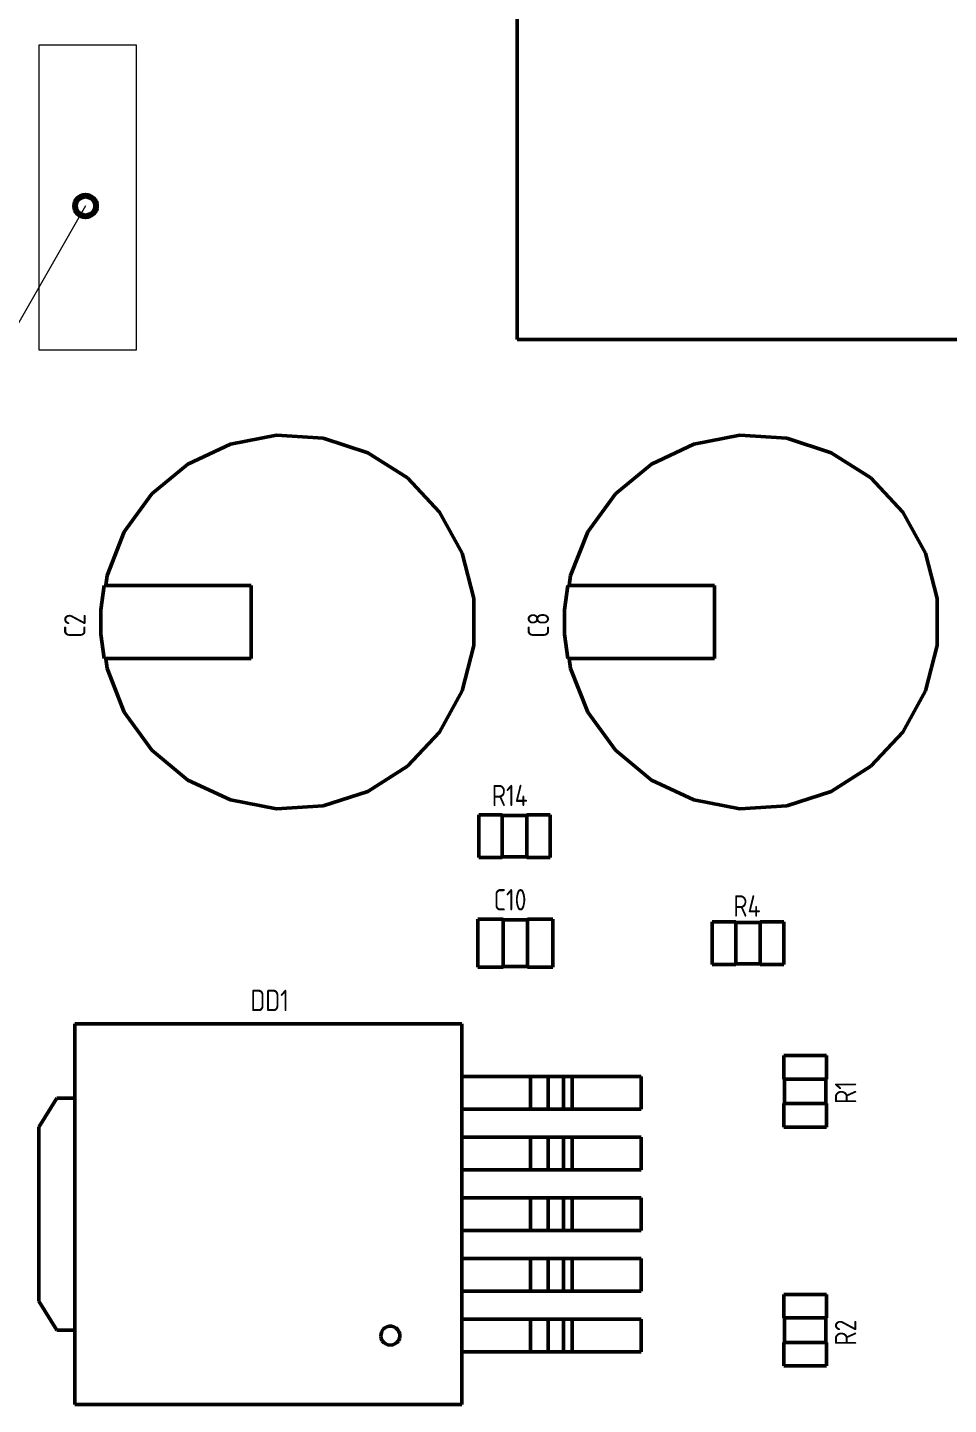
# Model space of a CAD drawing. Extents: x 260 to 1101, y 70 to 664.
# Drawn here: x 349.9 to 401.5, y 383.1 to 460.3 of the extents above; entities that cross this region are included whole.
import ezdxf

# ---------------------------------------------------------------- set-up
doc = ezdxf.new("R2010")
doc.units = 0
doc.header["$MEASUREMENT"] = 0
doc.layers.get('0').update_dxf_attribs({"linetype": 'CONTINUOUS', "lineweight": 15})
doc.layers.add('Основная', color=7, linetype='CONTINUOUS', lineweight=50)
doc.layers.add('тонкая', color=7, linetype='CONTINUOUS', lineweight=20)
doc.styles.add('GOST type A0', font='', dxfattribs={"oblique": 15, "height": 3.5})
doc.styles.get('GOST type A0').set_extended_font_data('GOST type A')

msp = doc.modelspace()

# ---------------------------------------------------------------- linework, layer by layer
msp.add_lwpolyline([(355.979, 459.317), (355.979, 442.206), (350.536, 442.206), (350.536, 459.317)], close=True)
at = {"layer": 'Основная'}
for p, q in [((377.344, 491.117), (377.344, 442.805)), ((377.344, 491.117), (377.344, 442.805)), ((377.344, 491.117), (377.344, 442.805)), ((377.344, 491.117), (377.344, 442.805)), ((377.344, 442.805), (425.656, 442.805)), ((425.656, 442.805), (377.344, 442.805)), ((377.344, 442.805), (425.656, 442.805)), ((425.656, 442.805), (377.344, 442.805)), ((361.258, 436.937), (358.88, 435.819)), ((358.88, 435.819), (361.258, 436.937)), ((361.258, 436.937), (358.88, 435.819)), ((358.88, 435.819), (361.258, 436.937)), ((363.842, 437.431), (361.258, 436.937)), ((361.258, 436.937), (363.842, 437.431)), ((363.842, 437.431), (361.258, 436.937)), ((361.258, 436.937), (363.842, 437.431)), ((366.466, 437.265), (363.842, 437.431)), ((363.842, 437.431), (366.466, 437.265)), ((366.466, 437.265), (363.842, 437.431)), ((363.842, 437.431), (366.466, 437.265)), ((368.966, 436.453), (366.466, 437.265)), ((366.466, 437.265), (368.966, 436.453)), ((368.966, 436.453), (366.466, 437.265)), ((366.466, 437.265), (368.966, 436.453)), ((387.258, 436.937), (384.88, 435.819)), ((384.88, 435.819), (387.258, 436.937)), ((387.258, 436.937), (384.88, 435.819)), ((384.88, 435.819), (387.258, 436.937)), ((389.842, 437.431), (387.258, 436.937)), ((387.258, 436.937), (389.842, 437.431)), ((389.842, 437.431), (387.258, 436.937)), ((387.258, 436.937), (389.842, 437.431)), ((392.466, 437.265), (389.842, 437.431)), ((389.842, 437.431), (392.466, 437.265)), ((392.466, 437.265), (389.842, 437.431)), ((389.842, 437.431), (392.466, 437.265)), ((394.966, 436.453), (392.466, 437.265)), ((392.466, 437.265), (394.966, 436.453)), ((394.966, 436.453), (392.466, 437.265)), ((392.466, 437.265), (394.966, 436.453)), ((371.186, 435.043), (368.966, 436.453)), ((368.966, 436.453), (371.186, 435.043)), ((371.186, 435.043), (368.966, 436.453)), ((368.966, 436.453), (371.186, 435.043)), ((397.186, 435.043), (394.966, 436.453)), ((394.966, 436.453), (397.186, 435.043)), ((397.186, 435.043), (394.966, 436.453)), ((394.966, 436.453), (397.186, 435.043)), ((358.88, 435.819), (356.854, 434.143)), ((356.854, 434.143), (358.88, 435.819)), ((358.88, 435.819), (356.854, 434.143)), ((356.854, 434.143), (358.88, 435.819)), ((384.88, 435.819), (382.854, 434.143)), ((382.854, 434.143), (384.88, 435.819)), ((384.88, 435.819), (382.854, 434.143)), ((382.854, 434.143), (384.88, 435.819)), ((372.986, 433.127), (371.186, 435.043)), ((371.186, 435.043), (372.986, 433.127)), ((372.986, 433.127), (371.186, 435.043)), ((371.186, 435.043), (372.986, 433.127)), ((398.986, 433.127), (397.186, 435.043)), ((397.186, 435.043), (398.986, 433.127)), ((398.986, 433.127), (397.186, 435.043)), ((397.186, 435.043), (398.986, 433.127)), ((356.854, 434.143), (355.308, 432.015)), ((355.308, 432.015), (356.854, 434.143)), ((356.854, 434.143), (355.308, 432.015)), ((355.308, 432.015), (356.854, 434.143)), ((382.854, 434.143), (381.308, 432.015)), ((381.308, 432.015), (382.854, 434.143)), ((382.854, 434.143), (381.308, 432.015)), ((381.308, 432.015), (382.854, 434.143)), ((374.254, 430.823), (372.986, 433.127)), ((372.986, 433.127), (374.254, 430.823)), ((374.254, 430.823), (372.986, 433.127)), ((372.986, 433.127), (374.254, 430.823)), ((400.254, 430.823), (398.986, 433.127)), ((398.986, 433.127), (400.254, 430.823)), ((400.254, 430.823), (398.986, 433.127)), ((398.986, 433.127), (400.254, 430.823)), ((355.308, 432.015), (354.34, 429.569)), ((354.34, 429.569), (355.308, 432.015)), ((355.308, 432.015), (354.34, 429.569)), ((354.34, 429.569), (355.308, 432.015)), ((381.308, 432.015), (380.34, 429.569)), ((380.34, 429.569), (381.308, 432.015)), ((381.308, 432.015), (380.34, 429.569)), ((380.34, 429.569), (381.308, 432.015)), ((374.908, 428.275), (374.254, 430.823)), ((374.254, 430.823), (374.908, 428.275)), ((374.908, 428.275), (374.254, 430.823)), ((374.254, 430.823), (374.908, 428.275)), ((400.908, 428.275), (400.254, 430.823)), ((400.254, 430.823), (400.908, 428.275)), ((400.908, 428.275), (400.254, 430.823)), ((400.254, 430.823), (400.908, 428.275)), ((354.34, 429.569), (354.268, 429.007)), ((354.268, 429.007), (354.34, 429.569)), ((354.34, 429.569), (354.268, 429.007)), ((354.268, 429.007), (354.34, 429.569)), ((380.34, 429.569), (380.268, 429.007)), ((380.268, 429.007), (380.34, 429.569)), ((380.34, 429.569), (380.268, 429.007)), ((380.268, 429.007), (380.34, 429.569)), ((354.18, 429.007), (354.002, 427.647)), ((354.002, 427.647), (354.18, 429.007)), ((354.18, 429.007), (354.002, 427.647)), ((354.002, 427.647), (354.18, 429.007)), ((354.268, 429.007), (354.18, 429.007)), ((354.18, 429.007), (362.422, 429.007)), ((354.268, 429.007), (354.18, 429.007)), ((354.18, 429.007), (362.422, 429.007)), ((362.422, 424.915), (362.422, 429.007)), ((362.422, 424.915), (362.422, 429.007)), ((380.18, 429.007), (380.002, 427.647)), ((380.002, 427.647), (380.18, 429.007)), ((380.18, 429.007), (380.002, 427.647)), ((380.002, 427.647), (380.18, 429.007)), ((380.268, 429.007), (380.18, 429.007)), ((380.18, 429.007), (388.422, 429.007)), ((380.268, 429.007), (380.18, 429.007)), ((380.18, 429.007), (388.422, 429.007)), ((388.422, 424.915), (388.422, 429.007)), ((388.422, 424.915), (388.422, 429.007)), ((354.002, 427.647), (354.002, 426.275)), ((354.002, 427.647), (354.002, 426.275)), ((354.002, 427.647), (354.002, 426.275)), ((354.002, 427.647), (354.002, 426.275)), ((374.908, 425.647), (374.908, 428.275)), ((374.908, 428.275), (374.908, 425.647)), ((374.908, 425.647), (374.908, 428.275)), ((374.908, 428.275), (374.908, 425.647)), ((380.002, 427.647), (380.002, 426.275)), ((380.002, 427.647), (380.002, 426.275)), ((380.002, 427.647), (380.002, 426.275)), ((380.002, 427.647), (380.002, 426.275)), ((400.908, 425.647), (400.908, 428.275)), ((400.908, 428.275), (400.908, 425.647)), ((400.908, 425.647), (400.908, 428.275)), ((400.908, 428.275), (400.908, 425.647)), ((354.002, 426.275), (354.18, 424.915)), ((354.002, 426.275), (354.18, 424.915)), ((354.002, 426.275), (354.18, 424.915)), ((354.002, 426.275), (354.18, 424.915)), ((380.002, 426.275), (380.18, 424.915)), ((380.002, 426.275), (380.18, 424.915)), ((380.002, 426.275), (380.18, 424.915)), ((380.002, 426.275), (380.18, 424.915)), ((374.254, 423.099), (374.908, 425.647)), ((374.254, 423.099), (374.908, 425.647)), ((374.254, 423.099), (374.908, 425.647)), ((374.254, 423.099), (374.908, 425.647)), ((400.254, 423.099), (400.908, 425.647)), ((400.254, 423.099), (400.908, 425.647)), ((400.254, 423.099), (400.908, 425.647)), ((400.254, 423.099), (400.908, 425.647)), ((354.18, 424.915), (354.268, 424.915)), ((354.18, 424.915), (362.422, 424.915)), ((354.18, 424.915), (354.268, 424.915)), ((354.18, 424.915), (362.422, 424.915)), ((354.268, 424.915), (354.34, 424.353)), ((354.268, 424.915), (354.34, 424.353)), ((354.268, 424.915), (354.34, 424.353)), ((354.268, 424.915), (354.34, 424.353)), ((380.18, 424.915), (380.268, 424.915)), ((380.18, 424.915), (388.422, 424.915)), ((380.18, 424.915), (380.268, 424.915)), ((380.18, 424.915), (388.422, 424.915)), ((380.268, 424.915), (380.34, 424.353)), ((380.268, 424.915), (380.34, 424.353)), ((380.268, 424.915), (380.34, 424.353)), ((380.268, 424.915), (380.34, 424.353)), ((354.34, 424.353), (355.308, 421.907)), ((354.34, 424.353), (355.308, 421.907)), ((354.34, 424.353), (355.308, 421.907)), ((354.34, 424.353), (355.308, 421.907)), ((380.34, 424.353), (381.308, 421.907)), ((380.34, 424.353), (381.308, 421.907)), ((380.34, 424.353), (381.308, 421.907)), ((380.34, 424.353), (381.308, 421.907)), ((372.986, 420.795), (374.254, 423.099)), ((372.986, 420.795), (374.254, 423.099)), ((372.986, 420.795), (374.254, 423.099)), ((372.986, 420.795), (374.254, 423.099)), ((398.986, 420.795), (400.254, 423.099)), ((398.986, 420.795), (400.254, 423.099)), ((398.986, 420.795), (400.254, 423.099)), ((398.986, 420.795), (400.254, 423.099)), ((355.308, 421.907), (356.854, 419.781)), ((355.308, 421.907), (356.854, 419.781)), ((355.308, 421.907), (356.854, 419.781)), ((355.308, 421.907), (356.854, 419.781)), ((381.308, 421.907), (382.854, 419.781)), ((381.308, 421.907), (382.854, 419.781)), ((381.308, 421.907), (382.854, 419.781)), ((381.308, 421.907), (382.854, 419.781)), ((371.186, 418.879), (372.986, 420.795)), ((371.186, 418.879), (372.986, 420.795)), ((371.186, 418.879), (372.986, 420.795)), ((371.186, 418.879), (372.986, 420.795)), ((397.186, 418.879), (398.986, 420.795)), ((397.186, 418.879), (398.986, 420.795)), ((397.186, 418.879), (398.986, 420.795)), ((397.186, 418.879), (398.986, 420.795)), ((356.854, 419.781), (358.88, 418.103)), ((356.854, 419.781), (358.88, 418.103)), ((356.854, 419.781), (358.88, 418.103)), ((356.854, 419.781), (358.88, 418.103)), ((382.854, 419.781), (384.88, 418.103)), ((382.854, 419.781), (384.88, 418.103)), ((382.854, 419.781), (384.88, 418.103)), ((382.854, 419.781), (384.88, 418.103)), ((368.966, 417.469), (371.186, 418.879)), ((368.966, 417.469), (371.186, 418.879)), ((368.966, 417.469), (371.186, 418.879)), ((368.966, 417.469), (371.186, 418.879)), ((394.966, 417.469), (397.186, 418.879)), ((394.966, 417.469), (397.186, 418.879)), ((394.966, 417.469), (397.186, 418.879)), ((394.966, 417.469), (397.186, 418.879)), ((358.88, 418.103), (361.258, 416.985)), ((358.88, 418.103), (361.258, 416.985)), ((358.88, 418.103), (361.258, 416.985)), ((358.88, 418.103), (361.258, 416.985)), ((384.88, 418.103), (387.258, 416.985)), ((384.88, 418.103), (387.258, 416.985)), ((384.88, 418.103), (387.258, 416.985)), ((384.88, 418.103), (387.258, 416.985)), ((361.258, 416.985), (363.842, 416.491)), ((361.258, 416.985), (363.842, 416.491)), ((361.258, 416.985), (363.842, 416.491)), ((361.258, 416.985), (363.842, 416.491)), ((366.466, 416.657), (368.966, 417.469)), ((366.466, 416.657), (368.966, 417.469)), ((366.466, 416.657), (368.966, 417.469)), ((366.466, 416.657), (368.966, 417.469)), ((387.258, 416.985), (389.842, 416.491)), ((387.258, 416.985), (389.842, 416.491)), ((387.258, 416.985), (389.842, 416.491)), ((387.258, 416.985), (389.842, 416.491)), ((392.466, 416.657), (394.966, 417.469)), ((392.466, 416.657), (394.966, 417.469)), ((392.466, 416.657), (394.966, 417.469)), ((392.466, 416.657), (394.966, 417.469)), ((363.842, 416.491), (366.466, 416.657)), ((363.842, 416.491), (366.466, 416.657)), ((363.842, 416.491), (366.466, 416.657)), ((363.842, 416.491), (366.466, 416.657)), ((375.19, 416.155), (375.19, 413.767)), ((376.51, 416.155), (375.19, 416.155)), ((375.19, 416.155), (375.19, 413.767)), ((375.19, 416.155), (376.51, 416.155)), ((375.19, 416.155), (375.19, 413.767)), ((376.51, 416.155), (375.19, 416.155)), ((375.19, 416.155), (375.19, 413.767)), ((375.19, 416.155), (376.51, 416.155)), ((376.51, 416.121), (376.51, 416.155)), ((376.51, 416.155), (376.51, 413.767)), ((376.51, 416.121), (376.51, 416.155)), ((376.51, 416.155), (376.51, 413.767)), ((377.882, 416.121), (376.51, 416.121)), ((376.51, 416.121), (377.882, 416.121)), ((377.882, 416.121), (376.51, 416.121)), ((376.51, 416.121), (377.882, 416.121)), ((379.202, 416.155), (377.882, 416.155)), ((377.882, 416.155), (377.882, 416.121)), ((377.882, 416.155), (377.882, 413.767)), ((377.882, 416.155), (379.202, 416.155)), ((379.202, 416.155), (377.882, 416.155)), ((377.882, 416.155), (377.882, 416.121)), ((377.882, 416.155), (377.882, 413.767)), ((377.882, 416.155), (379.202, 416.155)), ((379.202, 413.767), (379.202, 416.155)), ((379.202, 416.155), (379.202, 413.767)), ((379.202, 413.767), (379.202, 416.155)), ((379.202, 416.155), (379.202, 413.767)), ((389.842, 416.491), (392.466, 416.657)), ((389.842, 416.491), (392.466, 416.657)), ((389.842, 416.491), (392.466, 416.657)), ((389.842, 416.491), (392.466, 416.657)), ((375.19, 413.767), (376.51, 413.767)), ((375.19, 413.767), (376.51, 413.767)), ((375.19, 413.767), (376.51, 413.767)), ((375.19, 413.767), (376.51, 413.767)), ((376.51, 413.767), (376.51, 413.801)), ((376.51, 413.801), (377.882, 413.801)), ((376.51, 413.801), (377.882, 413.801)), ((376.51, 413.767), (376.51, 413.801)), ((376.51, 413.801), (377.882, 413.801)), ((376.51, 413.801), (377.882, 413.801)), ((377.882, 413.801), (377.882, 413.767)), ((377.882, 413.801), (377.882, 413.767)), ((377.882, 413.767), (379.202, 413.767)), ((377.882, 413.767), (379.202, 413.767)), ((377.882, 413.767), (379.202, 413.767)), ((377.882, 413.767), (379.202, 413.767)), ((375.139, 410.307), (375.139, 407.615)), ((376.561, 410.307), (375.139, 410.307)), ((375.139, 407.615), (375.139, 410.307)), ((375.139, 410.307), (376.561, 410.307)), ((375.139, 410.307), (375.139, 407.615)), ((376.561, 410.307), (375.139, 410.307)), ((375.139, 407.615), (375.139, 410.307)), ((375.139, 410.307), (376.561, 410.307)), ((376.561, 410.269), (376.561, 410.307)), ((376.561, 407.615), (376.561, 410.307)), ((376.561, 410.269), (376.561, 410.307)), ((376.561, 407.615), (376.561, 410.307)), ((377.933, 410.269), (376.561, 410.269)), ((376.561, 410.269), (377.933, 410.269)), ((377.933, 410.269), (376.561, 410.269)), ((376.561, 410.269), (377.933, 410.269)), ((379.355, 410.307), (377.933, 410.307)), ((377.933, 410.307), (377.933, 410.269)), ((377.933, 407.615), (377.933, 410.307)), ((377.933, 410.307), (379.355, 410.307)), ((379.355, 410.307), (377.933, 410.307)), ((377.933, 410.307), (377.933, 410.269)), ((377.933, 407.615), (377.933, 410.307)), ((377.933, 410.307), (379.355, 410.307)), ((379.355, 407.615), (379.355, 410.307)), ((379.355, 407.615), (379.355, 410.307)), ((379.355, 407.615), (379.355, 410.307)), ((379.355, 407.615), (379.355, 410.307)), ((389.612, 410.155), (388.292, 410.155)), ((388.292, 410.155), (388.292, 407.767)), ((388.292, 407.767), (388.292, 410.155)), ((389.612, 410.155), (388.292, 410.155)), ((389.612, 410.155), (388.292, 410.155)), ((388.292, 410.155), (388.292, 407.767)), ((388.292, 407.767), (388.292, 410.155)), ((389.612, 410.155), (388.292, 410.155)), ((389.612, 410.121), (389.612, 410.155)), ((389.612, 407.767), (389.612, 410.155)), ((389.612, 410.121), (389.612, 410.155)), ((389.612, 407.767), (389.612, 410.155)), ((390.984, 410.121), (389.612, 410.121)), ((390.984, 410.121), (389.612, 410.121)), ((390.984, 410.121), (389.612, 410.121)), ((390.984, 410.121), (389.612, 410.121)), ((392.304, 410.155), (390.984, 410.155)), ((390.984, 410.155), (390.984, 410.121)), ((390.984, 407.767), (390.984, 410.155)), ((392.304, 410.155), (390.984, 410.155)), ((392.304, 410.155), (390.984, 410.155)), ((390.984, 410.155), (390.984, 410.121)), ((390.984, 407.767), (390.984, 410.155)), ((392.304, 410.155), (390.984, 410.155)), ((392.304, 407.767), (392.304, 410.155)), ((392.304, 407.767), (392.304, 410.155)), ((392.304, 407.767), (392.304, 410.155)), ((392.304, 407.767), (392.304, 410.155)), ((375.139, 407.615), (376.561, 407.615)), ((375.139, 407.615), (376.561, 407.615)), ((375.139, 407.615), (376.561, 407.615)), ((375.139, 407.615), (376.561, 407.615)), ((376.561, 407.615), (376.561, 407.653)), ((376.561, 407.653), (377.933, 407.653)), ((376.561, 407.653), (377.933, 407.653)), ((376.561, 407.615), (376.561, 407.653)), ((376.561, 407.653), (377.933, 407.653)), ((376.561, 407.653), (377.933, 407.653)), ((377.933, 407.653), (377.933, 407.615)), ((377.933, 407.653), (377.933, 407.615)), ((377.933, 407.615), (379.355, 407.615)), ((377.933, 407.615), (379.355, 407.615)), ((377.933, 407.615), (379.355, 407.615)), ((377.933, 407.615), (379.355, 407.615)), ((388.292, 407.767), (389.612, 407.767)), ((389.612, 407.767), (388.292, 407.767)), ((388.292, 407.767), (389.612, 407.767)), ((389.612, 407.767), (388.292, 407.767)), ((389.612, 407.767), (389.612, 407.801)), ((389.612, 407.801), (390.984, 407.801)), ((390.984, 407.801), (389.612, 407.801)), ((389.612, 407.767), (389.612, 407.801)), ((389.612, 407.801), (390.984, 407.801)), ((390.984, 407.801), (389.612, 407.801)), ((390.984, 407.801), (390.984, 407.767)), ((390.984, 407.801), (390.984, 407.767)), ((390.984, 407.767), (392.304, 407.767)), ((392.304, 407.767), (390.984, 407.767)), ((390.984, 407.767), (392.304, 407.767)), ((392.304, 407.767), (390.984, 407.767)), ((374.236, 404.436), (352.544, 404.436)), ((352.544, 404.436), (352.544, 400.27)), ((352.544, 383.1), (352.544, 404.436)), ((374.236, 404.436), (352.544, 404.436)), ((374.236, 404.436), (352.544, 404.436)), ((352.544, 404.436), (352.544, 400.27)), ((352.544, 383.1), (352.544, 404.436)), ((374.236, 404.436), (352.544, 404.436)), ((374.236, 401.49), (374.236, 404.436)), ((374.236, 383.1), (374.236, 404.436)), ((374.236, 401.49), (374.236, 404.436)), ((374.236, 383.1), (374.236, 404.436)), ((394.694, 402.663), (392.306, 402.663)), ((392.306, 402.663), (392.306, 401.343)), ((392.306, 401.343), (392.306, 402.663)), ((394.694, 402.663), (392.306, 402.663)), ((394.694, 402.663), (392.306, 402.663)), ((392.306, 402.663), (392.306, 401.343)), ((392.306, 401.343), (392.306, 402.663)), ((394.694, 402.663), (392.306, 402.663)), ((394.694, 401.343), (394.694, 402.663)), ((394.694, 401.343), (394.694, 402.663)), ((394.694, 401.343), (394.694, 402.663)), ((394.694, 401.343), (394.694, 402.663)), ((384.294, 401.49), (374.236, 401.49)), ((378.098, 401.49), (374.236, 401.49)), ((384.294, 401.49), (374.236, 401.49)), ((378.098, 401.49), (374.236, 401.49)), ((378.098, 401.49), (378.362, 401.49)), ((378.098, 399.66), (378.098, 401.49)), ((378.098, 401.49), (378.362, 401.49)), ((378.098, 399.66), (378.098, 401.49)), ((378.362, 401.49), (378.606, 401.49)), ((378.362, 401.49), (378.606, 401.49)), ((378.606, 401.49), (378.816, 401.49)), ((378.606, 401.49), (378.816, 401.49)), ((378.816, 401.49), (378.978, 401.49)), ((378.816, 401.49), (378.978, 401.49)), ((378.978, 401.49), (379.08, 401.49)), ((378.978, 401.49), (379.08, 401.49)), ((379.94, 401.49), (379.08, 401.49)), ((379.08, 399.66), (379.08, 401.49)), ((379.94, 401.49), (379.08, 401.49)), ((379.08, 399.66), (379.08, 401.49)), ((379.94, 401.49), (379.992, 401.49)), ((379.94, 399.66), (379.94, 401.49)), ((379.94, 401.49), (379.992, 401.49)), ((379.94, 399.66), (379.94, 401.49)), ((379.992, 401.49), (380.072, 401.49)), ((379.992, 401.49), (380.072, 401.49)), ((380.072, 401.49), (380.178, 401.49)), ((380.072, 401.49), (380.178, 401.49)), ((380.178, 401.49), (380.3, 401.49)), ((380.178, 401.49), (380.3, 401.49)), ((380.3, 401.49), (380.432, 401.49)), ((380.3, 401.49), (380.432, 401.49)), ((384.294, 401.49), (380.432, 401.49)), ((380.432, 399.66), (380.432, 401.49)), ((384.294, 401.49), (380.432, 401.49)), ((380.432, 399.66), (380.432, 401.49)), ((384.294, 399.66), (384.294, 401.49)), ((384.294, 399.66), (384.294, 401.49)), ((384.294, 399.66), (384.294, 401.49)), ((384.294, 399.66), (384.294, 401.49)), ((392.306, 401.343), (392.34, 401.343)), ((394.694, 401.343), (392.306, 401.343)), ((392.306, 401.343), (392.34, 401.343)), ((394.694, 401.343), (392.306, 401.343)), ((392.34, 401.343), (392.34, 399.971)), ((392.34, 399.971), (392.34, 401.343)), ((392.34, 401.343), (392.34, 399.971)), ((392.34, 399.971), (392.34, 401.343)), ((394.66, 399.971), (394.66, 401.343)), ((394.66, 401.343), (394.694, 401.343)), ((394.66, 399.971), (394.66, 401.343)), ((394.66, 399.971), (394.66, 401.343)), ((394.66, 401.343), (394.694, 401.343)), ((394.66, 399.971), (394.66, 401.343)), ((351.528, 400.27), (350.512, 398.644)), ((350.512, 398.644), (351.528, 400.27)), ((351.528, 400.27), (350.512, 398.644)), ((350.512, 398.644), (351.528, 400.27)), ((352.544, 400.27), (351.528, 400.27)), ((351.528, 400.27), (352.544, 400.27)), ((352.544, 400.27), (351.528, 400.27)), ((351.528, 400.27), (352.544, 400.27)), ((392.34, 399.971), (392.306, 399.971)), ((392.306, 399.971), (392.306, 398.651)), ((392.306, 398.651), (392.306, 399.971)), ((394.694, 399.971), (392.306, 399.971)), ((392.34, 399.971), (392.306, 399.971)), ((392.306, 399.971), (392.306, 398.651)), ((392.306, 398.651), (392.306, 399.971)), ((394.694, 399.971), (392.306, 399.971)), ((394.694, 399.971), (394.66, 399.971)), ((394.694, 399.971), (394.66, 399.971)), ((394.694, 398.651), (394.694, 399.971)), ((394.694, 398.651), (394.694, 399.971)), ((394.694, 398.651), (394.694, 399.971)), ((394.694, 398.651), (394.694, 399.971)), ((374.236, 398.086), (374.236, 399.66)), ((374.236, 399.66), (384.294, 399.66)), ((378.098, 399.66), (374.236, 399.66)), ((374.236, 398.086), (374.236, 399.66)), ((374.236, 399.66), (384.294, 399.66)), ((378.098, 399.66), (374.236, 399.66)), ((378.098, 399.66), (378.362, 399.66)), ((378.098, 399.66), (378.362, 399.66)), ((378.362, 399.66), (378.606, 399.66)), ((378.362, 399.66), (378.606, 399.66)), ((378.606, 399.66), (378.816, 399.66)), ((378.606, 399.66), (378.816, 399.66)), ((378.816, 399.66), (378.978, 399.66)), ((378.816, 399.66), (378.978, 399.66)), ((378.978, 399.66), (379.08, 399.66)), ((378.978, 399.66), (379.08, 399.66)), ((379.94, 399.66), (379.08, 399.66)), ((379.94, 399.66), (379.08, 399.66)), ((379.94, 399.66), (379.992, 399.66)), ((379.94, 399.66), (379.992, 399.66)), ((379.992, 399.66), (380.072, 399.66)), ((379.992, 399.66), (380.072, 399.66)), ((380.072, 399.66), (380.178, 399.66)), ((380.072, 399.66), (380.178, 399.66)), ((380.178, 399.66), (380.3, 399.66)), ((380.178, 399.66), (380.3, 399.66)), ((380.3, 399.66), (380.432, 399.66)), ((380.3, 399.66), (380.432, 399.66)), ((384.294, 399.66), (380.432, 399.66)), ((384.294, 399.66), (380.432, 399.66)), ((350.512, 398.644), (350.512, 388.892)), ((350.512, 388.892), (350.512, 398.644)), ((350.512, 398.644), (350.512, 388.892)), ((350.512, 388.892), (350.512, 398.644)), ((392.306, 398.651), (394.694, 398.651)), ((394.694, 398.651), (392.306, 398.651)), ((392.306, 398.651), (394.694, 398.651)), ((394.694, 398.651), (392.306, 398.651)), ((384.294, 398.086), (374.236, 398.086)), ((378.098, 398.086), (374.236, 398.086)), ((384.294, 398.086), (374.236, 398.086)), ((378.098, 398.086), (374.236, 398.086)), ((378.098, 398.086), (378.362, 398.086)), ((378.098, 396.258), (378.098, 398.086)), ((378.098, 398.086), (378.362, 398.086)), ((378.098, 396.258), (378.098, 398.086)), ((378.362, 398.086), (378.606, 398.086)), ((378.362, 398.086), (378.606, 398.086)), ((378.606, 398.086), (378.816, 398.086)), ((378.606, 398.086), (378.816, 398.086)), ((378.816, 398.086), (378.978, 398.086)), ((378.816, 398.086), (378.978, 398.086)), ((378.978, 398.086), (379.08, 398.086)), ((378.978, 398.086), (379.08, 398.086)), ((379.94, 398.086), (379.08, 398.086)), ((379.08, 396.258), (379.08, 398.086)), ((379.94, 398.086), (379.08, 398.086)), ((379.08, 396.258), (379.08, 398.086)), ((379.94, 398.086), (379.992, 398.086)), ((379.94, 396.258), (379.94, 398.086)), ((379.94, 398.086), (379.992, 398.086)), ((379.94, 396.258), (379.94, 398.086)), ((379.992, 398.086), (380.072, 398.086)), ((379.992, 398.086), (380.072, 398.086)), ((380.072, 398.086), (380.178, 398.086)), ((380.072, 398.086), (380.178, 398.086)), ((380.178, 398.086), (380.3, 398.086)), ((380.178, 398.086), (380.3, 398.086)), ((380.3, 398.086), (380.432, 398.086)), ((380.3, 398.086), (380.432, 398.086)), ((384.294, 398.086), (380.432, 398.086)), ((380.432, 396.258), (380.432, 398.086)), ((384.294, 398.086), (380.432, 398.086)), ((380.432, 396.258), (380.432, 398.086)), ((384.294, 396.258), (384.294, 398.086)), ((384.294, 396.258), (384.294, 398.086)), ((384.294, 396.258), (384.294, 398.086)), ((384.294, 396.258), (384.294, 398.086)), ((374.236, 394.682), (374.236, 396.258)), ((374.236, 396.258), (384.294, 396.258)), ((378.098, 396.258), (374.236, 396.258)), ((374.236, 394.682), (374.236, 396.258)), ((374.236, 396.258), (384.294, 396.258)), ((378.098, 396.258), (374.236, 396.258)), ((378.098, 396.258), (378.362, 396.258)), ((378.098, 396.258), (378.362, 396.258)), ((378.362, 396.258), (378.606, 396.258)), ((378.362, 396.258), (378.606, 396.258)), ((378.816, 396.258), (378.606, 396.258)), ((378.816, 396.258), (378.606, 396.258)), ((378.816, 396.258), (378.978, 396.258)), ((378.816, 396.258), (378.978, 396.258)), ((378.978, 396.258), (379.08, 396.258)), ((378.978, 396.258), (379.08, 396.258)), ((379.08, 396.258), (379.94, 396.258)), ((379.08, 396.258), (379.94, 396.258)), ((379.94, 396.258), (379.992, 396.258)), ((379.94, 396.258), (379.992, 396.258)), ((379.992, 396.258), (380.072, 396.258)), ((379.992, 396.258), (380.072, 396.258)), ((380.072, 396.258), (380.178, 396.258)), ((380.072, 396.258), (380.178, 396.258)), ((380.178, 396.258), (380.3, 396.258)), ((380.178, 396.258), (380.3, 396.258)), ((380.3, 396.258), (380.432, 396.258)), ((380.3, 396.258), (380.432, 396.258)), ((384.294, 396.258), (380.432, 396.258)), ((384.294, 396.258), (380.432, 396.258)), ((384.294, 394.682), (374.236, 394.682)), ((378.098, 394.682), (374.236, 394.682)), ((384.294, 394.682), (374.236, 394.682)), ((378.098, 394.682), (374.236, 394.682)), ((378.362, 394.682), (378.098, 394.682)), ((378.098, 392.854), (378.098, 394.682)), ((378.362, 394.682), (378.098, 394.682)), ((378.098, 392.854), (378.098, 394.682)), ((378.606, 394.682), (378.362, 394.682)), ((378.606, 394.682), (378.362, 394.682)), ((378.606, 394.682), (378.816, 394.682)), ((378.606, 394.682), (378.816, 394.682)), ((378.816, 394.682), (378.978, 394.682)), ((378.816, 394.682), (378.978, 394.682)), ((379.08, 394.682), (378.978, 394.682)), ((379.08, 394.682), (378.978, 394.682)), ((379.94, 394.682), (379.08, 394.682)), ((379.08, 392.854), (379.08, 394.682)), ((379.94, 394.682), (379.08, 394.682)), ((379.08, 392.854), (379.08, 394.682)), ((379.94, 394.682), (379.992, 394.682)), ((379.94, 392.854), (379.94, 394.682)), ((379.94, 394.682), (379.992, 394.682)), ((379.94, 392.854), (379.94, 394.682)), ((379.992, 394.682), (380.072, 394.682)), ((379.992, 394.682), (380.072, 394.682)), ((380.072, 394.682), (380.178, 394.682)), ((380.072, 394.682), (380.178, 394.682)), ((380.178, 394.682), (380.3, 394.682)), ((380.178, 394.682), (380.3, 394.682)), ((380.432, 394.682), (380.3, 394.682)), ((380.432, 394.682), (380.3, 394.682)), ((384.294, 394.682), (380.432, 394.682)), ((380.432, 392.854), (380.432, 394.682)), ((384.294, 394.682), (380.432, 394.682)), ((380.432, 392.854), (380.432, 394.682)), ((384.294, 392.854), (384.294, 394.682)), ((384.294, 392.854), (384.294, 394.682)), ((384.294, 392.854), (384.294, 394.682)), ((384.294, 392.854), (384.294, 394.682)), ((374.236, 391.278), (374.236, 392.854)), ((374.236, 392.854), (384.294, 392.854)), ((378.098, 392.854), (374.236, 392.854)), ((374.236, 391.278), (374.236, 392.854)), ((374.236, 392.854), (384.294, 392.854)), ((378.098, 392.854), (374.236, 392.854)), ((378.362, 392.854), (378.098, 392.854)), ((378.362, 392.854), (378.098, 392.854)), ((378.606, 392.854), (378.362, 392.854)), ((378.606, 392.854), (378.362, 392.854)), ((378.606, 392.854), (378.816, 392.854)), ((378.606, 392.854), (378.816, 392.854)), ((378.816, 392.854), (378.978, 392.854)), ((378.816, 392.854), (378.978, 392.854)), ((379.08, 392.854), (378.978, 392.854)), ((379.08, 392.854), (378.978, 392.854)), ((379.94, 392.854), (379.08, 392.854)), ((379.94, 392.854), (379.08, 392.854)), ((379.94, 392.854), (379.992, 392.854)), ((379.94, 392.854), (379.992, 392.854)), ((379.992, 392.854), (380.072, 392.854)), ((379.992, 392.854), (380.072, 392.854)), ((380.072, 392.854), (380.178, 392.854)), ((380.072, 392.854), (380.178, 392.854)), ((380.178, 392.854), (380.3, 392.854)), ((380.178, 392.854), (380.3, 392.854)), ((380.432, 392.854), (380.3, 392.854)), ((380.432, 392.854), (380.3, 392.854)), ((384.294, 392.854), (380.432, 392.854)), ((384.294, 392.854), (380.432, 392.854)), ((384.294, 391.278), (374.236, 391.278)), ((378.098, 391.278), (374.236, 391.278)), ((384.294, 391.278), (374.236, 391.278)), ((378.098, 391.278), (374.236, 391.278)), ((378.098, 391.278), (378.362, 391.278)), ((378.098, 389.45), (378.098, 391.278)), ((378.098, 391.278), (378.362, 391.278)), ((378.098, 389.45), (378.098, 391.278)), ((378.362, 391.278), (378.606, 391.278)), ((378.362, 391.278), (378.606, 391.278)), ((378.816, 391.278), (378.606, 391.278)), ((378.816, 391.278), (378.606, 391.278)), ((378.816, 391.278), (378.978, 391.278)), ((378.816, 391.278), (378.978, 391.278)), ((378.978, 391.278), (379.08, 391.278)), ((378.978, 391.278), (379.08, 391.278)), ((379.08, 391.278), (379.94, 391.278)), ((379.08, 389.45), (379.08, 391.278)), ((379.08, 391.278), (379.94, 391.278)), ((379.08, 389.45), (379.08, 391.278)), ((379.94, 391.278), (379.992, 391.278)), ((379.94, 389.45), (379.94, 391.278)), ((379.94, 391.278), (379.992, 391.278)), ((379.94, 389.45), (379.94, 391.278)), ((379.992, 391.278), (380.072, 391.278)), ((379.992, 391.278), (380.072, 391.278)), ((380.072, 391.278), (380.178, 391.278)), ((380.072, 391.278), (380.178, 391.278)), ((380.178, 391.278), (380.3, 391.278)), ((380.178, 391.278), (380.3, 391.278)), ((380.3, 391.278), (380.432, 391.278)), ((380.3, 391.278), (380.432, 391.278)), ((384.294, 391.278), (380.432, 391.278)), ((380.432, 389.45), (380.432, 391.278)), ((384.294, 391.278), (380.432, 391.278)), ((380.432, 389.45), (380.432, 391.278)), ((384.294, 389.45), (384.294, 391.278)), ((384.294, 389.45), (384.294, 391.278)), ((384.294, 389.45), (384.294, 391.278)), ((384.294, 389.45), (384.294, 391.278)), ((374.236, 387.876), (374.236, 389.45)), ((374.236, 389.45), (384.294, 389.45)), ((378.098, 389.45), (374.236, 389.45)), ((374.236, 387.876), (374.236, 389.45)), ((374.236, 389.45), (384.294, 389.45)), ((378.098, 389.45), (374.236, 389.45)), ((378.098, 389.45), (378.362, 389.45)), ((378.098, 389.45), (378.362, 389.45)), ((378.362, 389.45), (378.606, 389.45)), ((378.362, 389.45), (378.606, 389.45)), ((378.606, 389.45), (378.816, 389.45)), ((378.606, 389.45), (378.816, 389.45)), ((378.816, 389.45), (378.978, 389.45)), ((378.816, 389.45), (378.978, 389.45)), ((378.978, 389.45), (379.08, 389.45)), ((378.978, 389.45), (379.08, 389.45)), ((379.94, 389.45), (379.08, 389.45)), ((379.94, 389.45), (379.08, 389.45)), ((379.94, 389.45), (379.992, 389.45)), ((379.94, 389.45), (379.992, 389.45)), ((379.992, 389.45), (380.072, 389.45)), ((379.992, 389.45), (380.072, 389.45)), ((380.072, 389.45), (380.178, 389.45)), ((380.072, 389.45), (380.178, 389.45)), ((380.178, 389.45), (380.3, 389.45)), ((380.178, 389.45), (380.3, 389.45)), ((380.3, 389.45), (380.432, 389.45)), ((380.3, 389.45), (380.432, 389.45)), ((384.294, 389.45), (380.432, 389.45)), ((384.294, 389.45), (380.432, 389.45)), ((394.694, 389.27), (392.306, 389.27)), ((392.306, 389.27), (392.306, 387.95)), ((392.306, 387.95), (392.306, 389.27)), ((394.694, 389.27), (392.306, 389.27)), ((394.694, 389.27), (392.306, 389.27)), ((392.306, 389.27), (392.306, 387.95)), ((392.306, 387.95), (392.306, 389.27)), ((394.694, 389.27), (392.306, 389.27)), ((394.694, 387.95), (394.694, 389.27)), ((394.694, 387.95), (394.694, 389.27)), ((394.694, 387.95), (394.694, 389.27)), ((394.694, 387.95), (394.694, 389.27)), ((350.512, 388.892), (351.528, 387.266)), ((351.528, 387.266), (350.512, 388.892)), ((350.512, 388.892), (351.528, 387.266)), ((351.528, 387.266), (350.512, 388.892)), ((370.036, 387.456), (370.164, 387.49)), ((370.036, 387.456), (370.164, 387.49)), ((370.164, 387.49), (370.298, 387.49)), ((370.164, 387.49), (370.298, 387.49)), ((370.428, 387.456), (370.298, 387.49)), ((370.428, 387.456), (370.298, 387.49)), ((384.294, 387.876), (374.236, 387.876)), ((378.098, 387.876), (374.236, 387.876)), ((384.294, 387.876), (374.236, 387.876)), ((378.098, 387.876), (374.236, 387.876)), ((378.098, 387.876), (378.362, 387.876)), ((378.098, 386.046), (378.098, 387.876)), ((378.098, 387.876), (378.362, 387.876)), ((378.098, 386.046), (378.098, 387.876)), ((378.362, 387.876), (378.606, 387.876)), ((378.362, 387.876), (378.606, 387.876)), ((378.606, 387.876), (378.816, 387.876)), ((378.606, 387.876), (378.816, 387.876)), ((378.816, 387.876), (378.978, 387.876)), ((378.816, 387.876), (378.978, 387.876)), ((378.978, 387.876), (379.08, 387.876)), ((378.978, 387.876), (379.08, 387.876)), ((379.94, 387.876), (379.08, 387.876)), ((379.08, 386.046), (379.08, 387.876)), ((379.94, 387.876), (379.08, 387.876)), ((379.08, 386.046), (379.08, 387.876)), ((379.94, 387.876), (379.992, 387.876)), ((379.94, 386.046), (379.94, 387.876)), ((379.94, 387.876), (379.992, 387.876)), ((379.94, 386.046), (379.94, 387.876)), ((379.992, 387.876), (380.072, 387.876)), ((379.992, 387.876), (380.072, 387.876)), ((380.072, 387.876), (380.178, 387.876)), ((380.072, 387.876), (380.178, 387.876)), ((380.178, 387.876), (380.3, 387.876)), ((380.178, 387.876), (380.3, 387.876)), ((380.3, 387.876), (380.432, 387.876)), ((380.3, 387.876), (380.432, 387.876)), ((384.294, 387.876), (380.432, 387.876)), ((380.432, 386.046), (380.432, 387.876)), ((384.294, 387.876), (380.432, 387.876)), ((380.432, 386.046), (380.432, 387.876)), ((384.294, 386.046), (384.294, 387.876)), ((384.294, 386.046), (384.294, 387.876)), ((384.294, 386.046), (384.294, 387.876)), ((384.294, 386.046), (384.294, 387.876)), ((392.306, 387.95), (392.34, 387.95)), ((394.694, 387.95), (392.306, 387.95)), ((392.306, 387.95), (392.34, 387.95)), ((394.694, 387.95), (392.306, 387.95)), ((392.34, 387.95), (392.34, 386.578)), ((392.34, 386.578), (392.34, 387.95)), ((392.34, 387.95), (392.34, 386.578)), ((392.34, 386.578), (392.34, 387.95)), ((394.66, 386.578), (394.66, 387.95)), ((394.66, 387.95), (394.694, 387.95)), ((394.66, 386.578), (394.66, 387.95)), ((394.66, 386.578), (394.66, 387.95)), ((394.66, 387.95), (394.694, 387.95)), ((394.66, 386.578), (394.66, 387.95)), ((351.528, 387.266), (352.544, 387.266)), ((351.528, 387.266), (352.544, 387.266)), ((351.528, 387.266), (352.544, 387.266)), ((351.528, 387.266), (352.544, 387.266)), ((352.544, 387.266), (352.544, 383.1)), ((352.544, 387.266), (352.544, 383.1)), ((369.7, 386.926), (369.708, 387.06)), ((369.7, 386.926), (369.708, 387.06)), ((369.724, 386.796), (369.7, 386.926)), ((369.724, 386.796), (369.7, 386.926)), ((369.708, 387.06), (369.75, 387.188)), ((369.708, 387.06), (369.75, 387.188)), ((369.782, 386.674), (369.724, 386.796)), ((369.782, 386.674), (369.724, 386.796)), ((369.75, 387.188), (369.82, 387.3)), ((369.75, 387.188), (369.82, 387.3)), ((369.82, 387.3), (369.918, 387.392)), ((369.82, 387.3), (369.918, 387.392)), ((369.918, 387.392), (370.036, 387.456)), ((369.918, 387.392), (370.036, 387.456)), ((370.546, 387.392), (370.428, 387.456)), ((370.546, 387.392), (370.428, 387.456)), ((370.642, 387.3), (370.546, 387.392)), ((370.642, 387.3), (370.546, 387.392)), ((370.714, 387.188), (370.642, 387.3)), ((370.714, 387.188), (370.642, 387.3)), ((370.682, 386.674), (370.74, 386.796)), ((370.682, 386.674), (370.74, 386.796)), ((370.756, 387.06), (370.714, 387.188)), ((370.756, 387.06), (370.714, 387.188)), ((370.74, 386.796), (370.764, 386.926)), ((370.74, 386.796), (370.764, 386.926)), ((370.764, 386.926), (370.756, 387.06)), ((370.764, 386.926), (370.756, 387.06)), ((369.866, 386.572), (369.782, 386.674)), ((369.866, 386.572), (369.782, 386.674)), ((369.974, 386.492), (369.866, 386.572)), ((369.974, 386.492), (369.866, 386.572)), ((370.1, 386.444), (369.974, 386.492)), ((370.1, 386.444), (369.974, 386.492)), ((370.232, 386.428), (370.1, 386.444)), ((370.232, 386.428), (370.1, 386.444)), ((370.232, 386.428), (370.364, 386.444)), ((370.232, 386.428), (370.364, 386.444)), ((370.364, 386.444), (370.488, 386.492)), ((370.364, 386.444), (370.488, 386.492)), ((370.488, 386.492), (370.596, 386.572)), ((370.488, 386.492), (370.596, 386.572)), ((370.596, 386.572), (370.682, 386.674)), ((370.596, 386.572), (370.682, 386.674)), ((374.236, 383.1), (374.236, 386.046)), ((374.236, 386.046), (384.294, 386.046)), ((378.098, 386.046), (374.236, 386.046)), ((374.236, 383.1), (374.236, 386.046)), ((374.236, 386.046), (384.294, 386.046)), ((378.098, 386.046), (374.236, 386.046)), ((378.098, 386.046), (378.362, 386.046)), ((378.098, 386.046), (378.362, 386.046)), ((378.362, 386.046), (378.606, 386.046)), ((378.362, 386.046), (378.606, 386.046)), ((378.606, 386.046), (378.816, 386.046)), ((378.606, 386.046), (378.816, 386.046)), ((378.816, 386.046), (378.978, 386.046)), ((378.816, 386.046), (378.978, 386.046)), ((378.978, 386.046), (379.08, 386.046)), ((378.978, 386.046), (379.08, 386.046)), ((379.94, 386.046), (379.08, 386.046)), ((379.94, 386.046), (379.08, 386.046)), ((379.94, 386.046), (379.992, 386.046)), ((379.94, 386.046), (379.992, 386.046)), ((379.992, 386.046), (380.072, 386.046)), ((379.992, 386.046), (380.072, 386.046)), ((380.072, 386.046), (380.178, 386.046)), ((380.072, 386.046), (380.178, 386.046)), ((380.178, 386.046), (380.3, 386.046)), ((380.178, 386.046), (380.3, 386.046)), ((380.3, 386.046), (380.432, 386.046)), ((380.3, 386.046), (380.432, 386.046)), ((384.294, 386.046), (380.432, 386.046)), ((384.294, 386.046), (380.432, 386.046)), ((392.34, 386.578), (392.306, 386.578)), ((392.306, 386.578), (392.306, 385.258)), ((392.306, 385.258), (392.306, 386.578)), ((394.694, 386.578), (392.306, 386.578)), ((392.34, 386.578), (392.306, 386.578)), ((392.306, 386.578), (392.306, 385.258)), ((392.306, 385.258), (392.306, 386.578)), ((394.694, 386.578), (392.306, 386.578)), ((394.694, 386.578), (394.66, 386.578)), ((394.694, 386.578), (394.66, 386.578)), ((394.694, 385.258), (394.694, 386.578)), ((394.694, 385.258), (394.694, 386.578)), ((394.694, 385.258), (394.694, 386.578)), ((394.694, 385.258), (394.694, 386.578)), ((392.306, 385.258), (394.694, 385.258)), ((394.694, 385.258), (392.306, 385.258)), ((392.306, 385.258), (394.694, 385.258)), ((394.694, 385.258), (392.306, 385.258)), ((352.544, 383.1), (374.236, 383.1)), ((374.236, 383.1), (352.544, 383.1)), ((352.544, 383.1), (374.236, 383.1)), ((374.236, 383.1), (352.544, 383.1))]:
    msp.add_line(p, q, dxfattribs=at)
at = {"layer": 'Основная', "lineweight": 106}
msp.add_circle((353.136, 450.284), 0.584, dxfattribs=at)
at = {"layer": 'тонкая'}
msp.add_line((353.136, 450.284), (336.631, 421.523), dxfattribs=at)

# ---------------------------------------------------------------- texts
at = {"layer": 'Основная', "style": 'GOST type A0'}
for s, p in [('C2', (353.135, 426.082)), ('C8', (379.135, 426.082)), ('R1', (396.368, 399.945)), ('R2', (396.368, 386.398))]:
    msp.add_text(s, height=1.2, rotation=90, dxfattribs=at).set_placement(p)
for s, p in [('R14', (375.925, 416.638)), ('C10', (376.027, 410.79)), ('R4', (389.47, 410.444)), ('DD1', (362.386, 405.148))]:
    msp.add_text(s, height=1.2, dxfattribs=at).set_placement(p)

doc.saveas('drawing.dxf')
